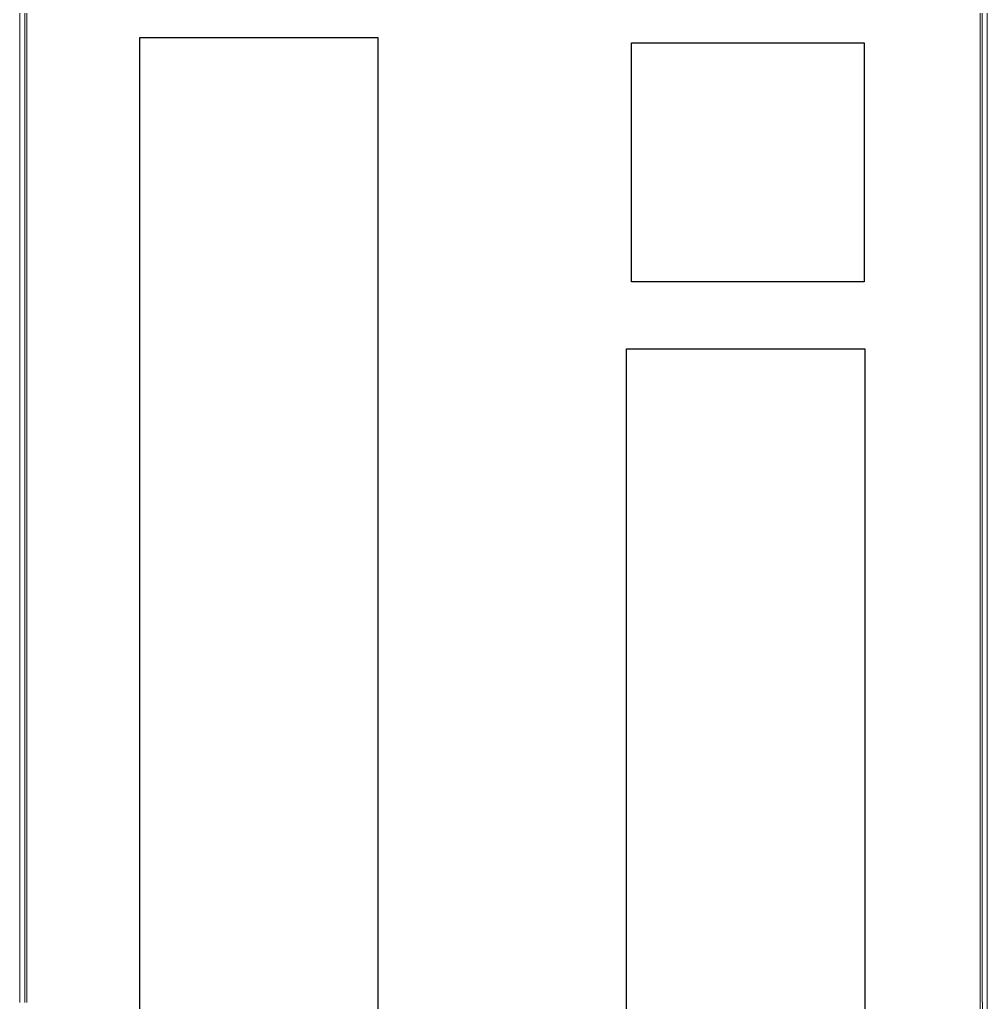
# Model space of a CAD drawing. Header units: millimetres. Extents: x 0 to 41, y -18 to 125.
# Drawn here: x 1.7 to 39.5, y 55.46 to 93.86 of the extents above; entities that cross this region are included whole.
import ezdxf

# ---------------------------------------------------------------- set-up
doc = ezdxf.new("R2010")
doc.units = ezdxf.units.MM
doc.layers.add('20KMB2_0', color=7, linetype='Continuous')

msp = doc.modelspace()

# ---------------------------------------------------------------- linework, layer by layer
at = {"color": 7}
for points in [[(6.389, 93.16), (15.694, 93.16), (15.694, 25.383), (6.389, 25.383)], [(25.6, 92.945), (34.683, 92.945), (34.683, 83.615), (25.6, 83.615)], [(25.408, 80.992), (34.714, 80.992), (34.714, 13.215), (25.408, 13.215)]]:
    msp.add_lwpolyline(points, close=True, dxfattribs=at)
at = {"layer": '20KMB2_0', "color": 0, "linetype": 'ByBlock', "lineweight": 5}
for p, q in [((1.703, 55.462), (1.7, 124.874)), ((39.498, 55.463), (39.501, 124.874)), ((1.897, 124.593), (1.897, 55.462)), ((1.982, 124.604), (1.982, 55.462)), ((39.219, 124.604), (39.219, 55.463)), ((39.304, 124.593), (39.304, 55.463)), ((39.22, 55.463), (39.221, 9.954)), ((39.306, 55.463), (39.306, 9.954)), ((39.495, 9.954), (39.498, 55.463))]:
    msp.add_line(p, q, dxfattribs=at)

doc.saveas('drawing.dxf')
